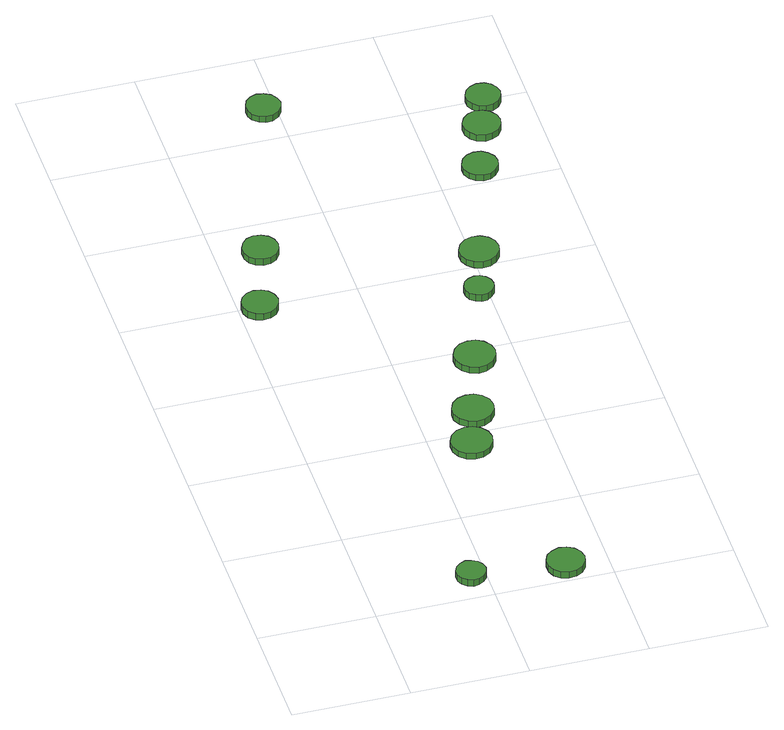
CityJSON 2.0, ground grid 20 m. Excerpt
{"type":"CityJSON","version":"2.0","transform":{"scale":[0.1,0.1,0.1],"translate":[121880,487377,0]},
"CityObjects":{
"tree1":{"type":"SolitaryVegetationObject","attributes":{"function":"something"},"geometry":[{"type":"MultiSurface","lod":"1","boundaries":[[[0,1,2,3,4,5,6,7,8,9,10,11,12,13,14]],[[15,16,17,18,19,20,21,22,23,24,25,26,27,28,29]],[[0,29,28,1]],[[1,28,27,2]],[[2,27,26,3]],[[3,26,25,4]],[[4,25,24,5]],[[5,24,23,6]],[[6,23,22,7]],[[7,22,21,8]],[[8,21,20,9]],[[9,20,19,10]],[[10,19,18,11]],[[11,18,17,12]],[[12,17,16,13]],[[13,16,15,14]],[[14,15,29,0]]]}]},
"tree2":{"type":"SolitaryVegetationObject","attributes":{"function":"something"},"geometry":[{"type":"MultiSurface","lod":"1","boundaries":[[[30,31,32,33,34,35,36,37,38,39,40,41,42,43,44]],[[45,46,47,48,49,50,51,52,53,54,55,56,57,58,59]],[[30,59,58,31]],[[31,58,57,32]],[[32,57,56,33]],[[33,56,55,34]],[[34,55,54,35]],[[35,54,53,36]],[[36,53,52,37]],[[37,52,51,38]],[[38,51,50,39]],[[39,50,49,40]],[[40,49,48,41]],[[41,48,47,42]],[[42,47,46,43]],[[43,46,45,44]],[[44,45,59,30]]]}]},
"tree3":{"type":"SolitaryVegetationObject","attributes":{"function":"something"},"geometry":[{"type":"MultiSurface","lod":"1","boundaries":[[[60,61,62,63,64,65,66,67,68,69,70,71,72,73,74]],[[75,76,77,78,79,80,81,82,83,84,85,86,87,88,89]],[[60,89,88,61]],[[61,88,87,62]],[[62,87,86,63]],[[63,86,85,64]],[[64,85,84,65]],[[65,84,83,66]],[[66,83,82,67]],[[67,82,81,68]],[[68,81,80,69]],[[69,80,79,70]],[[70,79,78,71]],[[71,78,77,72]],[[72,77,76,73]],[[73,76,75,74]],[[74,75,89,60]]]}]},
"tree4":{"type":"SolitaryVegetationObject","attributes":{"function":"something"},"geometry":[{"type":"MultiSurface","lod":"1","boundaries":[[[90,91,92,93,94,95,96,97,98,99,100,101,102,103,104]],[[105,106,107,108,109,110,111,112,113,114,115,116,117,118,119]],[[90,119,118,91]],[[91,118,117,92]],[[92,117,116,93]],[[93,116,115,94]],[[94,115,114,95]],[[95,114,113,96]],[[96,113,112,97]],[[97,112,111,98]],[[98,111,110,99]],[[99,110,109,100]],[[100,109,108,101]],[[101,108,107,102]],[[102,107,106,103]],[[103,106,105,104]],[[104,105,119,90]]]}]},
"tree5":{"type":"SolitaryVegetationObject","attributes":{"function":"something"},"geometry":[{"type":"MultiSurface","lod":"1","boundaries":[[[120,121,122,123,124,125,126,127,128,129,130,131,132,133,134]],[[135,136,137,138,139,140,141,142,143,144,145,146,147,148,149]],[[120,149,148,121]],[[121,148,147,122]],[[122,147,146,123]],[[123,146,145,124]],[[124,145,144,125]],[[125,144,143,126]],[[126,143,142,127]],[[127,142,141,128]],[[128,141,140,129]],[[129,140,139,130]],[[130,139,138,131]],[[131,138,137,132]],[[132,137,136,133]],[[133,136,135,134]],[[134,135,149,120]]]}]},
"tree6":{"type":"SolitaryVegetationObject","attributes":{"function":"something"},"geometry":[{"type":"MultiSurface","lod":"1","boundaries":[[[150,151,152,153,154,155,156,157,158,159,160,161,162,163,164]],[[165,166,167,168,169,170,171,172,173,174,175,176,177,178,179]],[[150,179,178,151]],[[151,178,177,152]],[[152,177,176,153]],[[153,176,175,154]],[[154,175,174,155]],[[155,174,173,156]],[[156,173,172,157]],[[157,172,171,158]],[[158,171,170,159]],[[159,170,169,160]],[[160,169,168,161]],[[161,168,167,162]],[[162,167,166,163]],[[163,166,165,164]],[[164,165,179,150]]]}]},
"tree7":{"type":"SolitaryVegetationObject","attributes":{"function":"something"},"geometry":[{"type":"MultiSurface","lod":"1","boundaries":[[[180,181,182,183,184,185,186,187,188,189,190,191,192,193,194]],[[195,196,197,198,199,200,201,202,203,204,205,206,207,208,209]],[[180,209,208,181]],[[181,208,207,182]],[[182,207,206,183]],[[183,206,205,184]],[[184,205,204,185]],[[185,204,203,186]],[[186,203,202,187]],[[187,202,201,188]],[[188,201,200,189]],[[189,200,199,190]],[[190,199,198,191]],[[191,198,197,192]],[[192,197,196,193]],[[193,196,195,194]],[[194,195,209,180]]]}]},
"tree8":{"type":"SolitaryVegetationObject","attributes":{"function":"something"},"geometry":[{"type":"MultiSurface","lod":"1","boundaries":[[[210,211,212,213,214,215,216,217,218,219,220,221,222,223,224]],[[225,226,227,228,229,230,231,232,233,234,235,236,237,238,239]],[[210,239,238,211]],[[211,238,237,212]],[[212,237,236,213]],[[213,236,235,214]],[[214,235,234,215]],[[215,234,233,216]],[[216,233,232,217]],[[217,232,231,218]],[[218,231,230,219]],[[219,230,229,220]],[[220,229,228,221]],[[221,228,227,222]],[[222,227,226,223]],[[223,226,225,224]],[[224,225,239,210]]]}]},
"tree9":{"type":"SolitaryVegetationObject","attributes":{"function":"something"},"geometry":[{"type":"MultiSurface","lod":"1","boundaries":[[[240,241,242,243,244,245,246,247,248,249,250,251,252,253,254]],[[255,256,257,258,259,260,261,262,263,264,265,266,267,268,269]],[[240,269,268,241]],[[241,268,267,242]],[[242,267,266,243]],[[243,266,265,244]],[[244,265,264,245]],[[245,264,263,246]],[[246,263,262,247]],[[247,262,261,248]],[[248,261,260,249]],[[249,260,259,250]],[[250,259,258,251]],[[251,258,257,252]],[[252,257,256,253]],[[253,256,255,254]],[[254,255,269,240]]]}]},
"tree10":{"type":"SolitaryVegetationObject","attributes":{"function":"something"},"geometry":[{"type":"MultiSurface","lod":"1","boundaries":[[[270,271,272,273,274,275,276,277,278,279,280,281,282,283,284]],[[285,286,287,288,289,290,291,292,293,294,295,296,297,298,299]],[[270,299,298,271]],[[271,298,297,272]],[[272,297,296,273]],[[273,296,295,274]],[[274,295,294,275]],[[275,294,293,276]],[[276,293,292,277]],[[277,292,291,278]],[[278,291,290,279]],[[279,290,289,280]],[[280,289,288,281]],[[281,288,287,282]],[[282,287,286,283]],[[283,286,285,284]],[[284,285,299,270]]]}]},
"tree11":{"type":"SolitaryVegetationObject","attributes":{"function":"something"},"geometry":[{"type":"MultiSurface","lod":"1","boundaries":[[[300,301,302,303,304,305,306,307,308,309,310,311,312,313,314]],[[315,316,317,318,319,320,321,322,323,324,325,326,327,328,329]],[[300,329,328,301]],[[301,328,327,302]],[[302,327,326,303]],[[303,326,325,304]],[[304,325,324,305]],[[305,324,323,306]],[[306,323,322,307]],[[307,322,321,308]],[[308,321,320,309]],[[309,320,319,310]],[[310,319,318,311]],[[311,318,317,312]],[[312,317,316,313]],[[313,316,315,314]],[[314,315,329,300]]]}]},
"tree12":{"type":"SolitaryVegetationObject","attributes":{"function":"something"},"geometry":[{"type":"MultiSurface","lod":"1","boundaries":[[[330,331,332,333,334,335,336,337,338,339,340,341,342,343,344]],[[345,346,347,348,349,350,351,352,353,354,355,356,357,358,359]],[[330,359,358,331]],[[331,358,357,332]],[[332,357,356,333]],[[333,356,355,334]],[[334,355,354,335]],[[335,354,353,336]],[[336,353,352,337]],[[337,352,351,338]],[[338,351,350,339]],[[339,350,349,340]],[[340,349,348,341]],[[341,348,347,342]],[[342,347,346,343]],[[343,346,345,344]],[[344,345,359,330]]]}]},
"tree13":{"type":"SolitaryVegetationObject","attributes":{"function":"something"},"geometry":[{"type":"MultiSurface","lod":"1","boundaries":[[[360,361,362,363,364,365,366,367,368,369,370,371,372,373,374]],[[375,376,377,378,379,380,381,382,383,384,385,386,387,388,389]],[[360,389,388,361]],[[361,388,387,362]],[[362,387,386,363]],[[363,386,385,364]],[[364,385,384,365]],[[365,384,383,366]],[[366,383,382,367]],[[367,382,381,368]],[[368,381,380,369]],[[369,380,379,370]],[[370,379,378,371]],[[371,378,377,372]],[[372,377,376,373]],[[373,376,375,374]],[[374,375,389,360]]]}]}
},
"vertices":[
[198,47,22],[195,58,22],[189,66,22],[180,71,22],[170,73,22],[160,69,22],[152,62,22],[148,53,22],[148,42,22],[152,33,22],[160,26,22],[170,22,22],[180,24,22],[189,29,22],[195,37,22],[195,37,9],[189,29,9],[180,24,9],[170,22,9],[160,26,9],[152,33,9],[148,42,9],[148,53,9],[152,62,9],[160,69,9],[170,73,9],[180,71,9],[189,66,9],[195,58,9],[198,47,9],
[66,797,16],[63,810,16],[56,820,16],[45,826,16],[32,828,16],[20,824,16],[10,815,16],[5,804,16],[5,791,16],[10,779,16],[20,771,16],[32,767,16],[45,768,16],[56,775,16],[63,785,16],[63,785,3],[56,775,3],[45,768,3],[32,767,3],[20,771,3],[10,779,3],[5,791,3],[5,804,3],[10,815,3],[20,824,3],[32,828,3],[45,826,3],[56,820,3],[63,810,3],[66,797,3],
[359,32,21],[356,45,21],[348,56,21],[337,62,21],[324,64,21],[311,59,21],[301,51,21],[296,39,21],[296,25,21],[301,13,21],[311,4,21],[324,0,21],[337,2,21],[348,8,21],[356,19,21],[356,19,8],[348,8,8],[337,2,8],[324,0,8],[311,4,8],[301,13,8],[296,25,8],[296,39,8],[301,51,8],[311,59,8],[324,64,8],[337,62,8],[348,56,8],[356,45,8],[359,32,8],
[104,927,18],[101,940,18],[94,950,18],[83,956,18],[70,958,18],[58,954,18],[49,945,18],[44,934,18],[44,921,18],[49,909,18],[58,901,18],[70,897,18],[83,898,18],[94,904,18],[101,915,18],[101,915,5],[94,904,5],[83,898,5],[70,897,5],[58,901,5],[49,909,5],[44,921,5],[44,934,5],[49,945,5],[58,954,5],[70,958,5],[83,956,5],[94,950,5],[101,940,5],[104,927,5],
[300,364,20],[297,378,20],[288,390,20],[276,397,20],[262,398,20],[248,394,20],[237,384,20],[231,371,20],[231,357,20],[237,344,20],[248,334,20],[262,330,20],[276,331,20],[288,338,20],[297,350,20],[297,350,8],[288,338,8],[276,331,8],[262,330,8],[248,334,8],[237,344,8],[231,357,8],[231,371,8],[237,384,8],[248,394,8],[262,398,8],[276,397,8],[288,390,8],[297,378,8],[300,364,8],
[325,444,18],[322,458,18],[313,470,18],[301,477,18],[287,478,18],[273,474,18],[262,464,18],[256,451,18],[256,437,18],[262,424,18],[273,414,18],[287,409,18],[301,411,18],[313,418,18],[322,430,18],[322,430,5],[313,418,5],[301,411,5],[287,409,5],[273,414,5],[262,424,5],[256,437,5],[256,451,5],[262,464,5],[273,474,5],[287,478,5],[301,477,5],[313,470,5],[322,458,5],[325,444,5],
[366,575,17],[363,589,17],[354,601,17],[342,608,17],[328,609,17],[314,605,17],[303,595,17],[297,582,17],[297,568,17],[303,555,17],[314,545,17],[328,540,17],[342,542,17],[354,549,17],[363,561,17],[363,561,4],[354,549,4],[342,542,4],[328,540,4],[314,545,4],[303,555,4],[297,568,4],[297,582,4],[303,595,4],[314,605,4],[328,609,4],[342,608,4],[354,601,4],[363,589,4],[366,575,4],
[207,1270,17],[204,1282,17],[197,1292,17],[186,1298,17],[174,1300,17],[163,1296,17],[154,1288,17],[149,1276,17],[149,1264,17],[154,1253,17],[163,1245,17],[174,1241,17],[186,1242,17],[197,1248,17],[204,1258,17],[204,1258,5],[197,1248,5],[186,1242,5],[174,1241,5],[163,1245,5],[154,1253,5],[149,1264,5],[149,1276,5],[154,1288,5],[163,1296,5],[174,1300,5],[186,1298,5],[197,1292,5],[204,1282,5],[207,1270,5],
[410,737,18],[408,747,18],[402,755,18],[393,761,18],[383,762,18],[373,758,18],[365,752,18],[361,742,18],[361,732,18],[365,722,18],[373,716,18],[383,712,18],[393,713,18],[402,719,18],[408,727,18],[408,727,5],[402,719,5],[393,713,5],[383,712,5],[373,716,5],[365,722,5],[361,732,5],[361,742,5],[365,752,5],[373,758,5],[383,762,5],[393,761,5],[402,755,5],[408,747,5],[410,737,5],
[443,820,22],[440,834,22],[432,845,22],[420,852,22],[406,853,22],[393,849,22],[383,840,22],[377,827,22],[377,813,22],[383,801,22],[393,792,22],[406,787,22],[420,789,22],[432,796,22],[440,807,22],[440,807,9],[432,796,9],[420,789,9],[406,787,9],[393,792,9],[383,801,9],[377,813,9],[377,827,9],[383,840,9],[393,849,9],[406,853,9],[420,852,9],[432,845,9],[440,834,9],[443,820,9],
[501,1028,21],[499,1040,21],[491,1050,21],[481,1057,21],[468,1058,21],[456,1054,21],[447,1046,21],[442,1034,21],[442,1022,21],[447,1010,21],[456,1002,21],[468,998,21],[481,999,21],[491,1006,21],[499,1016,21],[499,1016,9],[491,1006,9],[481,999,9],[468,998,9],[456,1002,9],[447,1010,9],[442,1022,9],[442,1034,9],[447,1046,9],[456,1054,9],[468,1058,9],[481,1057,9],[491,1050,9],[499,1040,9],[501,1028,9],
[535,1129,18],[532,1142,18],[524,1153,18],[513,1159,18],[500,1161,18],[487,1156,18],[478,1148,18],[472,1136,18],[472,1122,18],[478,1110,18],[487,1102,18],[500,1097,18],[513,1099,18],[524,1105,18],[532,1116,18],[532,1116,5],[524,1105,5],[513,1099,5],[500,1097,5],[487,1102,5],[478,1110,5],[472,1122,5],[472,1136,5],[478,1148,5],[487,1156,5],[500,1161,5],[513,1159,5],[524,1153,5],[532,1142,5],[535,1129,5],
[555,1199,16],[552,1211,16],[545,1221,16],[535,1227,16],[522,1228,16],[511,1224,16],[502,1216,16],[497,1205,16],[497,1193,16],[502,1182,16],[511,1173,16],[522,1170,16],[535,1171,16],[545,1177,16],[552,1187,16],[552,1187,3],[545,1177,3],[535,1171,3],[522,1170,3],[511,1173,3],[502,1182,3],[497,1193,3],[497,1205,3],[502,1216,3],[511,1224,3],[522,1228,3],[535,1227,3],[545,1221,3],[552,1211,3],[555,1199,3]
]}
